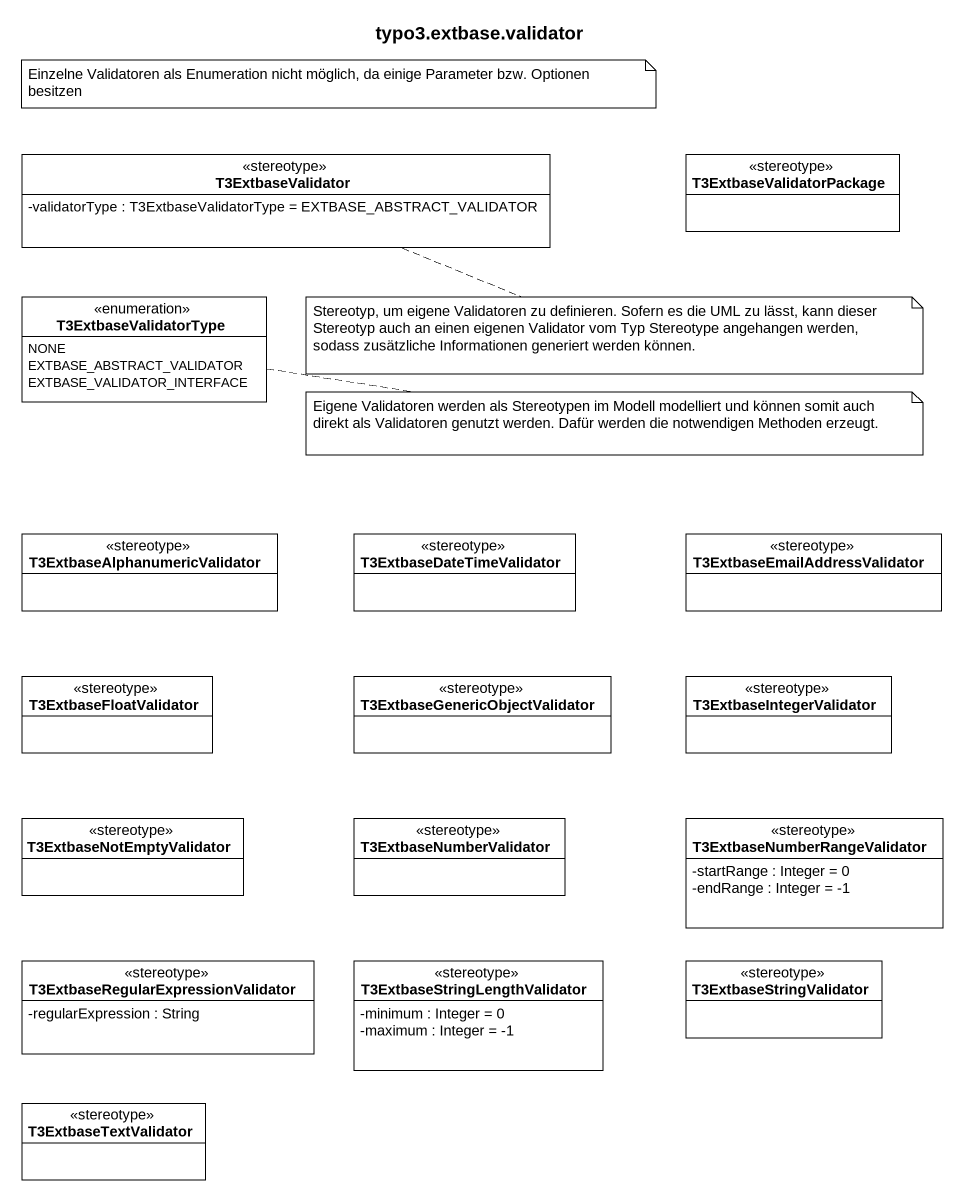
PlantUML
@startuml
title typo3.extbase.validator
hide circle
hide empty members
skinparam classAttributeIconSize 0
class T3ExtbaseValidator <<stereotype>> {
  -validatorType : T3ExtbaseValidatorType = EXTBASE_ABSTRACT_VALIDATOR
}
class T3ExtbaseValidatorPackage <<stereotype>>
enum T3ExtbaseValidatorType {
  NONE
  EXTBASE_ABSTRACT_VALIDATOR
  EXTBASE_VALIDATOR_INTERFACE
}
class "T3ExtbaseAlphanumericValidator" as T3ExtbaseAlphanumericValidat <<stereotype>>
class T3ExtbaseDateTimeValidator <<stereotype>>
class "T3ExtbaseEmailAddressValidator" as T3ExtbaseEmailAddressValidat <<stereotype>>
class T3ExtbaseFloatValidator <<stereotype>>
class "T3ExtbaseGenericObjectValidator" as T3ExtbaseGenericObjectValida <<stereotype>>
class T3ExtbaseIntegerValidator <<stereotype>>
class T3ExtbaseNotEmptyValidator <<stereotype>>
class T3ExtbaseNumberValidator <<stereotype>>
class "T3ExtbaseNumberRangeValidator" as T3ExtbaseNumberRangeValidato <<stereotype>> {
  -startRange : Integer = 0
  -endRange : Integer = -1
}
class "T3ExtbaseRegularExpressionValidator" as T3ExtbaseRegularExpressionVa <<stereotype>> {
  -regularExpression : String
}
class "T3ExtbaseStringLengthValidator" as T3ExtbaseStringLengthValidat <<stereotype>> {
  -minimum : Integer = 0
  -maximum : Integer = -1
}
class T3ExtbaseStringValidator <<stereotype>>
class T3ExtbaseTextValidator <<stereotype>>
note as N1
  Einzelne Validatoren als Enumeration nicht möglich, da einige Parameter bzw. Optionen besitzen
end note
note right of T3ExtbaseValidator : Stereotyp, um eigene Validatoren zu definieren. Sofern es die UML zu lässt, kann dieser Stereotyp auch an einen eigenen Validator vom Typ Stereotype angehangen werden, sodass zusätzliche Informationen generiert werden können.
note right of T3ExtbaseValidatorType : Eigene Validatoren werden als Stereotypen im Modell modelliert und können somit auch direkt als Validatoren genutzt werden. Dafür werden die notwendigen Methoden erzeugt.
@enduml
